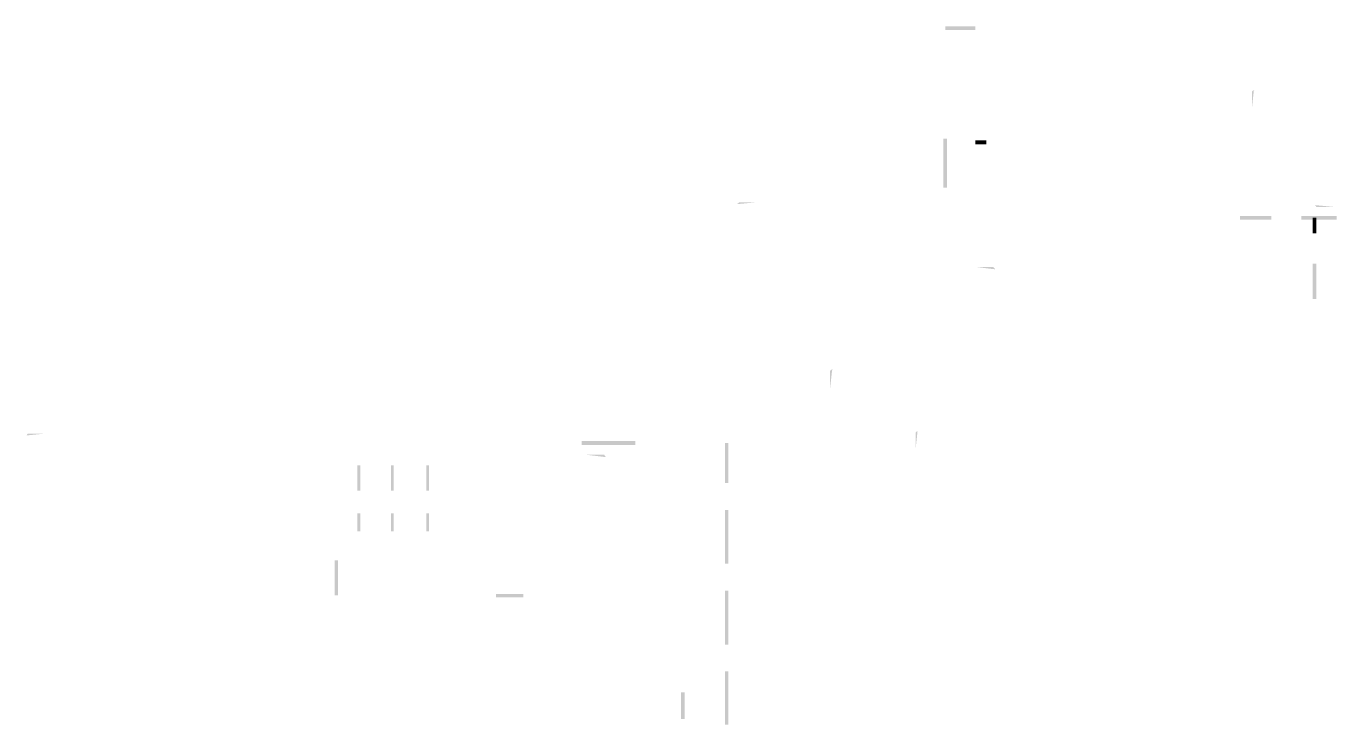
# Model space of a CAD drawing. Header units: millimetres. Extents: x 314312 to 406292, y 205315 to 257934.
# Drawn here: x 405928.8 to 406105.2, y 237249.3 to 237343.3 of the extents above; entities that cross this region are included whole.
import ezdxf

# ---------------------------------------------------------------- set-up
doc = ezdxf.new("R2010")
doc.units = ezdxf.units.MM

msp = doc.modelspace()

# ---------------------------------------------------------------- hatches: boundary and pattern name
h = msp.add_hatch(color=0)
edge = h.paths.add_edge_path(flags=0)
edge.add_spline(control_points=[(406052.52, 237343.32), (406052.52, 237343.32), (406052.52, 237342.81), (406052.52, 237342.81), (406052.52, 237342.81), (406056.58, 237343.32), (406056.58, 237343.32), (406056.58, 237343.32), (406052.52, 237343.32), (406052.52, 237343.32)], knot_values=[0, 0, 0, 0, 1, 1, 1, 2, 2, 2, 3, 3, 3, 3], degree=3, periodic=0)
edge = h.paths.add_edge_path(flags=0)
edge.add_spline(control_points=[(406052.52, 237342.81), (406052.52, 237342.81), (406056.58, 237343.32), (406056.58, 237343.32), (406056.58, 237343.32), (406056.58, 237342.81), (406056.58, 237342.81), (406056.58, 237342.81), (406052.52, 237342.81), (406052.52, 237342.81)], knot_values=[0, 0, 0, 0, 1, 1, 1, 2, 2, 2, 3, 3, 3, 3], degree=3, periodic=0)
h = msp.add_hatch(color=0)
edge = h.paths.add_edge_path(flags=0)
edge.add_spline(control_points=[(406094.11, 237334.74), (406094.11, 237334.74), (406093.79, 237334.55), (406093.79, 237334.55), (406093.79, 237334.55), (406094.04, 237334.55), (406094.04, 237334.55), (406094.04, 237334.55), (406094.11, 237334.74), (406094.11, 237334.74)], knot_values=[0, 0, 0, 0, 1, 1, 1, 2, 2, 2, 3, 3, 3, 3], degree=3, periodic=0)
edge = h.paths.add_edge_path(flags=0)
edge.add_spline(control_points=[(406093.79, 237334.55), (406093.79, 237334.55), (406094.04, 237334.55), (406094.04, 237334.55), (406094.04, 237334.55), (406093.79, 237332.14), (406093.79, 237332.14), (406093.79, 237332.14), (406093.79, 237334.55), (406093.79, 237334.55)], knot_values=[0, 0, 0, 0, 1, 1, 1, 2, 2, 2, 3, 3, 3, 3], degree=3, periodic=0)
h = msp.add_hatch(color=0)
edge = h.paths.add_edge_path(flags=0)
edge.add_spline(control_points=[(406052.26, 237321.6), (406052.26, 237321.6), (406052.77, 237321.6), (406052.77, 237321.6), (406052.77, 237321.6), (406052.26, 237328.2), (406052.26, 237328.2), (406052.26, 237328.2), (406052.26, 237321.6), (406052.26, 237321.6)], knot_values=[0, 0, 0, 0, 1, 1, 1, 2, 2, 2, 3, 3, 3, 3], degree=3, periodic=0)
edge = h.paths.add_edge_path(flags=0)
edge.add_spline(control_points=[(406052.77, 237321.6), (406052.77, 237321.6), (406052.26, 237328.2), (406052.26, 237328.2), (406052.26, 237328.2), (406052.77, 237328.2), (406052.77, 237328.2), (406052.77, 237328.2), (406052.77, 237321.6), (406052.77, 237321.6)], knot_values=[0, 0, 0, 0, 1, 1, 1, 2, 2, 2, 3, 3, 3, 3], degree=3, periodic=0)
h = msp.add_hatch(color=0)
edge = h.paths.add_edge_path(flags=0)
edge.add_spline(control_points=[(406056.58, 237327.95), (406056.58, 237327.95), (406056.58, 237327.44), (406056.58, 237327.44), (406056.58, 237327.44), (406058.04, 237327.95), (406058.04, 237327.95), (406058.04, 237327.95), (406056.58, 237327.95), (406056.58, 237327.95)], knot_values=[0, 0, 0, 0, 1, 1, 1, 2, 2, 2, 3, 3, 3, 3], degree=3, periodic=0)
edge = h.paths.add_edge_path(flags=0)
edge.add_spline(control_points=[(406056.58, 237327.44), (406056.58, 237327.44), (406058.04, 237327.95), (406058.04, 237327.95), (406058.04, 237327.95), (406058.04, 237327.44), (406058.04, 237327.44), (406058.04, 237327.44), (406056.58, 237327.44), (406056.58, 237327.44)], knot_values=[0, 0, 0, 0, 1, 1, 1, 2, 2, 2, 3, 3, 3, 3], degree=3, periodic=0)
h = msp.add_hatch(color=0)
edge = h.paths.add_edge_path(flags=0)
edge.add_spline(control_points=[(406027.12, 237319.63), (406027.12, 237319.63), (406027.12, 237319.63), (406027.12, 237319.63), (406027.12, 237319.63), (406024.77, 237319.63), (406024.77, 237319.63), (406024.77, 237319.63), (406027.12, 237319.63), (406027.12, 237319.63)], knot_values=[0, 0, 0, 0, 1, 1, 1, 2, 2, 2, 3, 3, 3, 3], degree=3, periodic=0)
edge = h.paths.add_edge_path(flags=0)
edge.add_spline(control_points=[(406027.12, 237319.63), (406027.12, 237319.63), (406024.77, 237319.63), (406024.77, 237319.63), (406024.77, 237319.63), (406024.51, 237319.38), (406024.51, 237319.38), (406024.51, 237319.38), (406027.12, 237319.63), (406027.12, 237319.63)], knot_values=[0, 0, 0, 0, 1, 1, 1, 2, 2, 2, 3, 3, 3, 3], degree=3, periodic=0)
h = msp.add_hatch(color=0)
edge = h.paths.add_edge_path(flags=0)
edge.add_spline(control_points=[(406102.3, 237319.25), (406102.3, 237319.25), (406102.49, 237319), (406102.49, 237319), (406102.49, 237319), (406104.9, 237319), (406104.9, 237319), (406104.9, 237319), (406102.3, 237319.25), (406102.3, 237319.25)], knot_values=[0, 0, 0, 0, 1, 1, 1, 2, 2, 2, 3, 3, 3, 3], degree=3, periodic=0)
edge = h.paths.add_edge_path(flags=0)
edge.add_spline(control_points=[(406102.49, 237319), (406102.49, 237319), (406104.9, 237319), (406104.9, 237319), (406104.9, 237319), (406104.9, 237319), (406104.9, 237319), (406104.9, 237319), (406102.49, 237319), (406102.49, 237319)], knot_values=[0, 0, 0, 0, 1, 1, 1, 2, 2, 2, 3, 3, 3, 3], degree=3, periodic=0)
h = msp.add_hatch(color=0)
edge = h.paths.add_edge_path(flags=0)
edge.add_spline(control_points=[(406092.2, 237317.79), (406092.2, 237317.79), (406092.2, 237317.28), (406092.2, 237317.28), (406092.2, 237317.28), (406096.39, 237317.79), (406096.39, 237317.79), (406096.39, 237317.79), (406092.2, 237317.79), (406092.2, 237317.79)], knot_values=[0, 0, 0, 0, 1, 1, 1, 2, 2, 2, 3, 3, 3, 3], degree=3, periodic=0)
edge = h.paths.add_edge_path(flags=0)
edge.add_spline(control_points=[(406092.2, 237317.28), (406092.2, 237317.28), (406096.39, 237317.79), (406096.39, 237317.79), (406096.39, 237317.79), (406096.39, 237317.28), (406096.39, 237317.28), (406096.39, 237317.28), (406092.2, 237317.28), (406092.2, 237317.28)], knot_values=[0, 0, 0, 0, 1, 1, 1, 2, 2, 2, 3, 3, 3, 3], degree=3, periodic=0)
h = msp.add_hatch(color=0)
edge = h.paths.add_edge_path(flags=0)
edge.add_spline(control_points=[(406100.46, 237317.79), (406100.46, 237317.79), (406100.46, 237317.28), (406100.46, 237317.28), (406100.46, 237317.28), (406105.22, 237317.79), (406105.22, 237317.79), (406105.22, 237317.79), (406100.46, 237317.79), (406100.46, 237317.79)], knot_values=[0, 0, 0, 0, 1, 1, 1, 2, 2, 2, 3, 3, 3, 3], degree=3, periodic=0)
edge = h.paths.add_edge_path(flags=0)
edge.add_spline(control_points=[(406100.46, 237317.28), (406100.46, 237317.28), (406105.22, 237317.79), (406105.22, 237317.79), (406105.22, 237317.79), (406105.22, 237317.28), (406105.22, 237317.28), (406105.22, 237317.28), (406100.46, 237317.28), (406100.46, 237317.28)], knot_values=[0, 0, 0, 0, 1, 1, 1, 2, 2, 2, 3, 3, 3, 3], degree=3, periodic=0)
h = msp.add_hatch(color=0)
edge = h.paths.add_edge_path(flags=0)
edge.add_spline(control_points=[(406102.49, 237317.54), (406102.49, 237317.54), (406101.98, 237317.54), (406101.98, 237317.54), (406101.98, 237317.54), (406102.49, 237315.44), (406102.49, 237315.44), (406102.49, 237315.44), (406102.49, 237317.54), (406102.49, 237317.54)], knot_values=[0, 0, 0, 0, 1, 1, 1, 2, 2, 2, 3, 3, 3, 3], degree=3, periodic=0)
edge = h.paths.add_edge_path(flags=0)
edge.add_spline(control_points=[(406101.98, 237317.54), (406101.98, 237317.54), (406102.49, 237315.44), (406102.49, 237315.44), (406102.49, 237315.44), (406101.98, 237315.44), (406101.98, 237315.44), (406101.98, 237315.44), (406101.98, 237317.54), (406101.98, 237317.54)], knot_values=[0, 0, 0, 0, 1, 1, 1, 2, 2, 2, 3, 3, 3, 3], degree=3, periodic=0)
h = msp.add_hatch(color=0)
edge = h.paths.add_edge_path(flags=0)
edge.add_spline(control_points=[(406058.99, 237310.93), (406058.99, 237310.93), (406058.99, 237310.93), (406058.99, 237310.93), (406058.99, 237310.93), (406056.64, 237310.93), (406056.64, 237310.93), (406056.64, 237310.93), (406058.99, 237310.93), (406058.99, 237310.93)], knot_values=[0, 0, 0, 0, 1, 1, 1, 2, 2, 2, 3, 3, 3, 3], degree=3, periodic=0)
edge = h.paths.add_edge_path(flags=0)
edge.add_spline(control_points=[(406058.99, 237310.93), (406058.99, 237310.93), (406056.64, 237310.93), (406056.64, 237310.93), (406056.64, 237310.93), (406059.25, 237310.61), (406059.25, 237310.61), (406059.25, 237310.61), (406058.99, 237310.93), (406058.99, 237310.93)], knot_values=[0, 0, 0, 0, 1, 1, 1, 2, 2, 2, 3, 3, 3, 3], degree=3, periodic=0)
h = msp.add_hatch(color=0)
edge = h.paths.add_edge_path(flags=0)
edge.add_spline(control_points=[(406102.49, 237311.38), (406102.49, 237311.38), (406101.98, 237311.38), (406101.98, 237311.38), (406101.98, 237311.38), (406102.49, 237306.61), (406102.49, 237306.61), (406102.49, 237306.61), (406102.49, 237311.38), (406102.49, 237311.38)], knot_values=[0, 0, 0, 0, 1, 1, 1, 2, 2, 2, 3, 3, 3, 3], degree=3, periodic=0)
edge = h.paths.add_edge_path(flags=0)
edge.add_spline(control_points=[(406101.98, 237311.38), (406101.98, 237311.38), (406102.49, 237306.61), (406102.49, 237306.61), (406102.49, 237306.61), (406101.98, 237306.61), (406101.98, 237306.61), (406101.98, 237306.61), (406101.98, 237311.38), (406101.98, 237311.38)], knot_values=[0, 0, 0, 0, 1, 1, 1, 2, 2, 2, 3, 3, 3, 3], degree=3, periodic=0)
h = msp.add_hatch(color=0)
edge = h.paths.add_edge_path(flags=0)
edge.add_spline(control_points=[(406037.34, 237297.22), (406037.34, 237297.22), (406037.02, 237296.96), (406037.02, 237296.96), (406037.02, 237296.96), (406037.28, 237296.96), (406037.28, 237296.96), (406037.28, 237296.96), (406037.34, 237297.22), (406037.34, 237297.22)], knot_values=[0, 0, 0, 0, 1, 1, 1, 2, 2, 2, 3, 3, 3, 3], degree=3, periodic=0)
edge = h.paths.add_edge_path(flags=0)
edge.add_spline(control_points=[(406037.02, 237296.96), (406037.02, 237296.96), (406037.28, 237296.96), (406037.28, 237296.96), (406037.28, 237296.96), (406037.02, 237294.61), (406037.02, 237294.61), (406037.02, 237294.61), (406037.02, 237296.96), (406037.02, 237296.96)], knot_values=[0, 0, 0, 0, 1, 1, 1, 2, 2, 2, 3, 3, 3, 3], degree=3, periodic=0)
h = msp.add_hatch(color=0)
edge = h.paths.add_edge_path(flags=0)
edge.add_spline(control_points=[(405931.42, 237288.52), (405931.42, 237288.52), (405931.42, 237288.52), (405931.42, 237288.52), (405931.42, 237288.52), (405929.07, 237288.52), (405929.07, 237288.52), (405929.07, 237288.52), (405931.42, 237288.52), (405931.42, 237288.52)], knot_values=[0, 0, 0, 0, 1, 1, 1, 2, 2, 2, 3, 3, 3, 3], degree=3, periodic=0)
edge = h.paths.add_edge_path(flags=0)
edge.add_spline(control_points=[(405931.42, 237288.52), (405931.42, 237288.52), (405929.07, 237288.52), (405929.07, 237288.52), (405929.07, 237288.52), (405928.82, 237288.26), (405928.82, 237288.26), (405928.82, 237288.26), (405931.42, 237288.52), (405931.42, 237288.52)], knot_values=[0, 0, 0, 0, 1, 1, 1, 2, 2, 2, 3, 3, 3, 3], degree=3, periodic=0)
h = msp.add_hatch(color=0)
edge = h.paths.add_edge_path(flags=0)
edge.add_spline(control_points=[(406048.77, 237288.9), (406048.77, 237288.9), (406048.52, 237288.64), (406048.52, 237288.64), (406048.52, 237288.64), (406048.77, 237288.64), (406048.77, 237288.64), (406048.77, 237288.64), (406048.77, 237288.9), (406048.77, 237288.9)], knot_values=[0, 0, 0, 0, 1, 1, 1, 2, 2, 2, 3, 3, 3, 3], degree=3, periodic=0)
edge = h.paths.add_edge_path(flags=0)
edge.add_spline(control_points=[(406048.52, 237288.64), (406048.52, 237288.64), (406048.77, 237288.64), (406048.77, 237288.64), (406048.77, 237288.64), (406048.52, 237286.29), (406048.52, 237286.29), (406048.52, 237286.29), (406048.52, 237288.64), (406048.52, 237288.64)], knot_values=[0, 0, 0, 0, 1, 1, 1, 2, 2, 2, 3, 3, 3, 3], degree=3, periodic=0)
h = msp.add_hatch(color=0)
edge = h.paths.add_edge_path(flags=0)
edge.add_spline(control_points=[(406003.56, 237287.5), (406003.56, 237287.5), (406003.56, 237286.99), (406003.56, 237286.99), (406003.56, 237286.99), (406010.8, 237287.5), (406010.8, 237287.5), (406010.8, 237287.5), (406003.56, 237287.5), (406003.56, 237287.5)], knot_values=[0, 0, 0, 0, 1, 1, 1, 2, 2, 2, 3, 3, 3, 3], degree=3, periodic=0)
edge = h.paths.add_edge_path(flags=0)
edge.add_spline(control_points=[(406003.56, 237286.99), (406003.56, 237286.99), (406010.8, 237287.5), (406010.8, 237287.5), (406010.8, 237287.5), (406010.8, 237286.99), (406010.8, 237286.99), (406010.8, 237286.99), (406003.56, 237286.99), (406003.56, 237286.99)], knot_values=[0, 0, 0, 0, 1, 1, 1, 2, 2, 2, 3, 3, 3, 3], degree=3, periodic=0)
h = msp.add_hatch(color=0)
edge = h.paths.add_edge_path(flags=0)
edge.add_spline(control_points=[(406023.31, 237287.25), (406023.31, 237287.25), (406022.86, 237287.25), (406022.86, 237287.25), (406022.86, 237287.25), (406023.31, 237281.85), (406023.31, 237281.85), (406023.31, 237281.85), (406023.31, 237287.25), (406023.31, 237287.25)], knot_values=[0, 0, 0, 0, 1, 1, 1, 2, 2, 2, 3, 3, 3, 3], degree=3, periodic=0)
edge = h.paths.add_edge_path(flags=0)
edge.add_spline(control_points=[(406022.86, 237287.25), (406022.86, 237287.25), (406023.31, 237281.85), (406023.31, 237281.85), (406023.31, 237281.85), (406022.86, 237281.85), (406022.86, 237281.85), (406022.86, 237281.85), (406022.86, 237287.25), (406022.86, 237287.25)], knot_values=[0, 0, 0, 0, 1, 1, 1, 2, 2, 2, 3, 3, 3, 3], degree=3, periodic=0)
h = msp.add_hatch(color=0)
edge = h.paths.add_edge_path(flags=0)
edge.add_spline(control_points=[(406006.61, 237285.66), (406006.61, 237285.66), (406006.61, 237285.66), (406006.61, 237285.66), (406006.61, 237285.66), (406004.26, 237285.66), (406004.26, 237285.66), (406004.26, 237285.66), (406006.61, 237285.66), (406006.61, 237285.66)], knot_values=[0, 0, 0, 0, 1, 1, 1, 2, 2, 2, 3, 3, 3, 3], degree=3, periodic=0)
edge = h.paths.add_edge_path(flags=0)
edge.add_spline(control_points=[(406006.61, 237285.66), (406006.61, 237285.66), (406004.26, 237285.66), (406004.26, 237285.66), (406004.26, 237285.66), (406006.86, 237285.34), (406006.86, 237285.34), (406006.86, 237285.34), (406006.61, 237285.66), (406006.61, 237285.66)], knot_values=[0, 0, 0, 0, 1, 1, 1, 2, 2, 2, 3, 3, 3, 3], degree=3, periodic=0)
h = msp.add_hatch(color=0)
edge = h.paths.add_edge_path(flags=0)
edge.add_spline(control_points=[(405973.39, 237280.83), (405973.39, 237280.83), (405973.78, 237280.83), (405973.78, 237280.83), (405973.78, 237280.83), (405973.39, 237284.26), (405973.39, 237284.26), (405973.39, 237284.26), (405973.39, 237280.83), (405973.39, 237280.83)], knot_values=[0, 0, 0, 0, 1, 1, 1, 2, 2, 2, 3, 3, 3, 3], degree=3, periodic=0)
edge = h.paths.add_edge_path(flags=0)
edge.add_spline(control_points=[(405973.78, 237280.83), (405973.78, 237280.83), (405973.39, 237284.26), (405973.39, 237284.26), (405973.39, 237284.26), (405973.78, 237284.26), (405973.78, 237284.26), (405973.78, 237284.26), (405973.78, 237280.83), (405973.78, 237280.83)], knot_values=[0, 0, 0, 0, 1, 1, 1, 2, 2, 2, 3, 3, 3, 3], degree=3, periodic=0)
h = msp.add_hatch(color=0)
edge = h.paths.add_edge_path(flags=0)
edge.add_spline(control_points=[(405977.9, 237280.83), (405977.9, 237280.83), (405978.28, 237280.83), (405978.28, 237280.83), (405978.28, 237280.83), (405977.9, 237284.26), (405977.9, 237284.26), (405977.9, 237284.26), (405977.9, 237280.83), (405977.9, 237280.83)], knot_values=[0, 0, 0, 0, 1, 1, 1, 2, 2, 2, 3, 3, 3, 3], degree=3, periodic=0)
edge = h.paths.add_edge_path(flags=0)
edge.add_spline(control_points=[(405978.28, 237280.83), (405978.28, 237280.83), (405977.9, 237284.26), (405977.9, 237284.26), (405977.9, 237284.26), (405978.28, 237284.26), (405978.28, 237284.26), (405978.28, 237284.26), (405978.28, 237280.83), (405978.28, 237280.83)], knot_values=[0, 0, 0, 0, 1, 1, 1, 2, 2, 2, 3, 3, 3, 3], degree=3, periodic=0)
h = msp.add_hatch(color=0)
edge = h.paths.add_edge_path(flags=0)
edge.add_spline(control_points=[(405982.67, 237280.83), (405982.67, 237280.83), (405983.05, 237280.83), (405983.05, 237280.83), (405983.05, 237280.83), (405982.67, 237284.26), (405982.67, 237284.26), (405982.67, 237284.26), (405982.67, 237280.83), (405982.67, 237280.83)], knot_values=[0, 0, 0, 0, 1, 1, 1, 2, 2, 2, 3, 3, 3, 3], degree=3, periodic=0)
edge = h.paths.add_edge_path(flags=0)
edge.add_spline(control_points=[(405983.05, 237280.83), (405983.05, 237280.83), (405982.67, 237284.26), (405982.67, 237284.26), (405982.67, 237284.26), (405983.05, 237284.26), (405983.05, 237284.26), (405983.05, 237284.26), (405983.05, 237280.83), (405983.05, 237280.83)], knot_values=[0, 0, 0, 0, 1, 1, 1, 2, 2, 2, 3, 3, 3, 3], degree=3, periodic=0)
h = msp.add_hatch(color=0)
edge = h.paths.add_edge_path(flags=0)
edge.add_spline(control_points=[(406023.31, 237278.23), (406023.31, 237278.23), (406022.86, 237278.23), (406022.86, 237278.23), (406022.86, 237278.23), (406023.31, 237270.99), (406023.31, 237270.99), (406023.31, 237270.99), (406023.31, 237278.23), (406023.31, 237278.23)], knot_values=[0, 0, 0, 0, 1, 1, 1, 2, 2, 2, 3, 3, 3, 3], degree=3, periodic=0)
edge = h.paths.add_edge_path(flags=0)
edge.add_spline(control_points=[(406022.86, 237278.23), (406022.86, 237278.23), (406023.31, 237270.99), (406023.31, 237270.99), (406023.31, 237270.99), (406022.86, 237270.99), (406022.86, 237270.99), (406022.86, 237270.99), (406022.86, 237278.23), (406022.86, 237278.23)], knot_values=[0, 0, 0, 0, 1, 1, 1, 2, 2, 2, 3, 3, 3, 3], degree=3, periodic=0)
h = msp.add_hatch(color=0)
edge = h.paths.add_edge_path(flags=0)
edge.add_spline(control_points=[(405973.39, 237275.37), (405973.39, 237275.37), (405973.78, 237275.37), (405973.78, 237275.37), (405973.78, 237275.37), (405973.39, 237277.79), (405973.39, 237277.79), (405973.39, 237277.79), (405973.39, 237275.37), (405973.39, 237275.37)], knot_values=[0, 0, 0, 0, 1, 1, 1, 2, 2, 2, 3, 3, 3, 3], degree=3, periodic=0)
edge = h.paths.add_edge_path(flags=0)
edge.add_spline(control_points=[(405973.78, 237275.37), (405973.78, 237275.37), (405973.39, 237277.79), (405973.39, 237277.79), (405973.39, 237277.79), (405973.78, 237277.79), (405973.78, 237277.79), (405973.78, 237277.79), (405973.78, 237275.37), (405973.78, 237275.37)], knot_values=[0, 0, 0, 0, 1, 1, 1, 2, 2, 2, 3, 3, 3, 3], degree=3, periodic=0)
h = msp.add_hatch(color=0)
edge = h.paths.add_edge_path(flags=0)
edge.add_spline(control_points=[(405977.9, 237275.37), (405977.9, 237275.37), (405978.28, 237275.37), (405978.28, 237275.37), (405978.28, 237275.37), (405977.9, 237277.79), (405977.9, 237277.79), (405977.9, 237277.79), (405977.9, 237275.37), (405977.9, 237275.37)], knot_values=[0, 0, 0, 0, 1, 1, 1, 2, 2, 2, 3, 3, 3, 3], degree=3, periodic=0)
edge = h.paths.add_edge_path(flags=0)
edge.add_spline(control_points=[(405978.28, 237275.37), (405978.28, 237275.37), (405977.9, 237277.79), (405977.9, 237277.79), (405977.9, 237277.79), (405978.28, 237277.79), (405978.28, 237277.79), (405978.28, 237277.79), (405978.28, 237275.37), (405978.28, 237275.37)], knot_values=[0, 0, 0, 0, 1, 1, 1, 2, 2, 2, 3, 3, 3, 3], degree=3, periodic=0)
h = msp.add_hatch(color=0)
edge = h.paths.add_edge_path(flags=0)
edge.add_spline(control_points=[(405982.67, 237275.37), (405982.67, 237275.37), (405983.05, 237275.37), (405983.05, 237275.37), (405983.05, 237275.37), (405982.67, 237277.79), (405982.67, 237277.79), (405982.67, 237277.79), (405982.67, 237275.37), (405982.67, 237275.37)], knot_values=[0, 0, 0, 0, 1, 1, 1, 2, 2, 2, 3, 3, 3, 3], degree=3, periodic=0)
edge = h.paths.add_edge_path(flags=0)
edge.add_spline(control_points=[(405983.05, 237275.37), (405983.05, 237275.37), (405982.67, 237277.79), (405982.67, 237277.79), (405982.67, 237277.79), (405983.05, 237277.79), (405983.05, 237277.79), (405983.05, 237277.79), (405983.05, 237275.37), (405983.05, 237275.37)], knot_values=[0, 0, 0, 0, 1, 1, 1, 2, 2, 2, 3, 3, 3, 3], degree=3, periodic=0)
h = msp.add_hatch(color=0)
edge = h.paths.add_edge_path(flags=0)
edge.add_spline(control_points=[(405970.79, 237271.44), (405970.79, 237271.44), (405970.35, 237271.44), (405970.35, 237271.44), (405970.35, 237271.44), (405970.79, 237266.74), (405970.79, 237266.74), (405970.79, 237266.74), (405970.79, 237271.44), (405970.79, 237271.44)], knot_values=[0, 0, 0, 0, 1, 1, 1, 2, 2, 2, 3, 3, 3, 3], degree=3, periodic=0)
edge = h.paths.add_edge_path(flags=0)
edge.add_spline(control_points=[(405970.35, 237271.44), (405970.35, 237271.44), (405970.79, 237266.74), (405970.79, 237266.74), (405970.79, 237266.74), (405970.35, 237266.74), (405970.35, 237266.74), (405970.35, 237266.74), (405970.35, 237271.44), (405970.35, 237271.44)], knot_values=[0, 0, 0, 0, 1, 1, 1, 2, 2, 2, 3, 3, 3, 3], degree=3, periodic=0)
h = msp.add_hatch(color=0)
edge = h.paths.add_edge_path(flags=0)
edge.add_spline(control_points=[(406023.31, 237267.37), (406023.31, 237267.37), (406022.86, 237267.37), (406022.86, 237267.37), (406022.86, 237267.37), (406023.31, 237260.13), (406023.31, 237260.13), (406023.31, 237260.13), (406023.31, 237267.37), (406023.31, 237267.37)], knot_values=[0, 0, 0, 0, 1, 1, 1, 2, 2, 2, 3, 3, 3, 3], degree=3, periodic=0)
edge = h.paths.add_edge_path(flags=0)
edge.add_spline(control_points=[(406022.86, 237267.37), (406022.86, 237267.37), (406023.31, 237260.13), (406023.31, 237260.13), (406023.31, 237260.13), (406022.86, 237260.13), (406022.86, 237260.13), (406022.86, 237260.13), (406022.86, 237267.37), (406022.86, 237267.37)], knot_values=[0, 0, 0, 0, 1, 1, 1, 2, 2, 2, 3, 3, 3, 3], degree=3, periodic=0)
h = msp.add_hatch(color=0)
edge = h.paths.add_edge_path(flags=0)
edge.add_spline(control_points=[(405992.06, 237266.93), (405992.06, 237266.93), (405992.06, 237266.48), (405992.06, 237266.48), (405992.06, 237266.48), (405995.75, 237266.93), (405995.75, 237266.93), (405995.75, 237266.93), (405992.06, 237266.93), (405992.06, 237266.93)], knot_values=[0, 0, 0, 0, 1, 1, 1, 2, 2, 2, 3, 3, 3, 3], degree=3, periodic=0)
edge = h.paths.add_edge_path(flags=0)
edge.add_spline(control_points=[(405992.06, 237266.48), (405992.06, 237266.48), (405995.75, 237266.93), (405995.75, 237266.93), (405995.75, 237266.93), (405995.75, 237266.48), (405995.75, 237266.48), (405995.75, 237266.48), (405992.06, 237266.48), (405992.06, 237266.48)], knot_values=[0, 0, 0, 0, 1, 1, 1, 2, 2, 2, 3, 3, 3, 3], degree=3, periodic=0)
h = msp.add_hatch(color=0)
edge = h.paths.add_edge_path(flags=0)
edge.add_spline(control_points=[(406023.31, 237256.51), (406023.31, 237256.51), (406022.86, 237256.51), (406022.86, 237256.51), (406022.86, 237256.51), (406023.31, 237249.34), (406023.31, 237249.34), (406023.31, 237249.34), (406023.31, 237256.51), (406023.31, 237256.51)], knot_values=[0, 0, 0, 0, 1, 1, 1, 2, 2, 2, 3, 3, 3, 3], degree=3, periodic=0)
edge = h.paths.add_edge_path(flags=0)
edge.add_spline(control_points=[(406022.86, 237256.51), (406022.86, 237256.51), (406023.31, 237249.34), (406023.31, 237249.34), (406023.31, 237249.34), (406022.86, 237249.34), (406022.86, 237249.34), (406022.86, 237249.34), (406022.86, 237256.51), (406022.86, 237256.51)], knot_values=[0, 0, 0, 0, 1, 1, 1, 2, 2, 2, 3, 3, 3, 3], degree=3, periodic=0)
h = msp.add_hatch(color=0)
edge = h.paths.add_edge_path(flags=0)
edge.add_spline(control_points=[(406016.96, 237250.1), (406016.96, 237250.1), (406017.46, 237250.1), (406017.46, 237250.1), (406017.46, 237250.1), (406016.96, 237253.72), (406016.96, 237253.72), (406016.96, 237253.72), (406016.96, 237250.1), (406016.96, 237250.1)], knot_values=[0, 0, 0, 0, 1, 1, 1, 2, 2, 2, 3, 3, 3, 3], degree=3, periodic=0)
edge = h.paths.add_edge_path(flags=0)
edge.add_spline(control_points=[(406017.46, 237250.1), (406017.46, 237250.1), (406016.96, 237253.72), (406016.96, 237253.72), (406016.96, 237253.72), (406017.46, 237253.72), (406017.46, 237253.72), (406017.46, 237253.72), (406017.46, 237250.1), (406017.46, 237250.1)], knot_values=[0, 0, 0, 0, 1, 1, 1, 2, 2, 2, 3, 3, 3, 3], degree=3, periodic=0)

doc.saveas('drawing.dxf')
